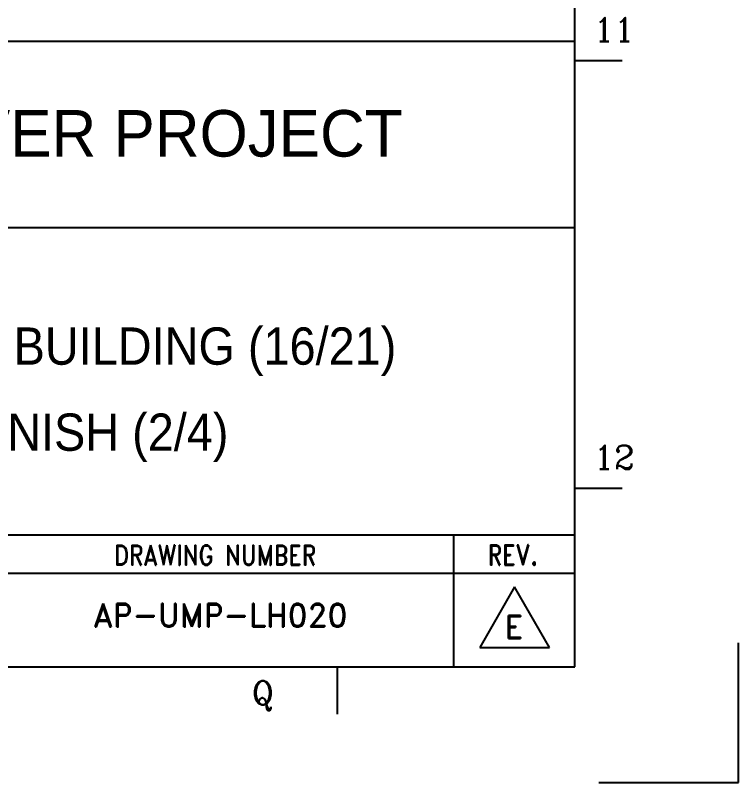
# Model space of a CAD drawing. Header units: millimetres. Extents: x 66027 to 360317, y -114806 to -64032.
# Drawn here: x 202121 to 208707, y -114492 to -107506 of the extents above; entities that cross this region are included whole.
import ezdxf
from ezdxf.enums import TextEntityAlignment as Align

# ---------------------------------------------------------------- set-up
doc = ezdxf.new("R2010")
doc.units = ezdxf.units.MM
doc.header["$LTSCALE"] = 140
doc.layers.add('1', color=7, linetype='Continuous')
doc.layers.add('TAN-TIT', color=30, linetype='Continuous')
doc.styles.add('COM', font='COMPLEX', dxfattribs={"height": 5})
doc.styles.add('KIM3', font='ROMAND.shx', dxfattribs={"width": 1.25, "height": 3})
doc.styles.add('KJR', font='arial.ttf', dxfattribs={"width": 0.8})
doc.styles.add('RD', font='sanss___.ttf')
doc.styles.add('RD20', font='ROMAND.SHX', dxfattribs={"width": 0.8, "height": 2})
doc.styles.add('RD6', font='ROMAND.shx', dxfattribs={"width": 0.83, "height": 6})

# ---------------------------------------------------------------- blocks, each defined once
blk = doc.blocks.new('BORDER')
at = {"layer": 'TAN-TIT'}
for p, q in [((232823, 3520), (232823, 164680)), ((193237, 22508), (232823, 22508)), ((232823, 21915), (234266, 21915)), ((193237, 16852), (232823, 16852)), ((232823, 8937), (234266, 8937)), ((193237, 7521), (232823, 7521)), ((229148, 7479), (229148, 3520)), ((232823, 6348), (193237, 6348)), ((231000, 5942), (229939, 4106)), ((232060, 4106), (231000, 5942)), ((232823, 4856), (232823, 4899)), ((229939, 4106), (232060, 4106)), ((4977, 3520), (232823, 3520)), ((225613, 3520), (225613, 2078))]:
    blk.add_line(p, q, dxfattribs=at)
at = {"layer": 'TAN-TIT', "linetype": 'Continuous'}
for p, q in [((237800, 0), (237800, 4241)), ((233559, 0), (237800, 0))]:
    blk.add_line(p, q, dxfattribs=at)
at = {"style": 'KJR', "width": 0.9519}
blk.add_text('MMRP CHALK RIVER PROJECT', height=1413.79, dxfattribs=at).set_placement((199500, 19000), (227600, 19000), align=Align.FIT)
at = {"layer": 'TAN-TIT', "style": 'COM'}
for s, p in [('11', (233400, 22492)), ('12', (233400, 9513)), ('Q', (223017, 2366))]:
    blk.add_text(s, height=721, dxfattribs=at).set_placement(p)
at = {"layer": 'TAN-TIT', "style": 'RD6', "width": 0.83}
for s, p in [('DRAWING NUMBER', (218836, 6599)), ('REV.', (230185, 6605))]:
    blk.add_text(s, height=612, dxfattribs=at).set_placement(p)

msp = doc.modelspace()

# ---------------------------------------------------------------- block references
at = {"layer": '1', "xscale": 0.3, "yscale": 0.3, "zscale": 0.3}
msp.add_blockref('BORDER', (137367.4, -114492.2), dxfattribs=at)

# ---------------------------------------------------------------- texts
at = {"style": 'RD', "width": 0.9}
for s, p in [('ARRANGEMENT FOR AP BUILDING (16/21)', (201276.5, -110517)), ('TURBINE HALL FINISH (2/4)', (201276.5, -111300.8))]:
    msp.add_text(s, height=339.31, dxfattribs=at).set_placement(p, align=Align.MIDDLE_CENTER)
for s, height, style, p in [('AP-UMP-LH020', 212.069, 'KIM3', (203987.4, -113073.8)), ('E', 212.1, 'RD20', (206662, -113180.8))]:
    msp.add_text(s, height=height, dxfattribs=dict(style=style)).set_placement(p, align=Align.CENTER)

doc.saveas('drawing.dxf')
